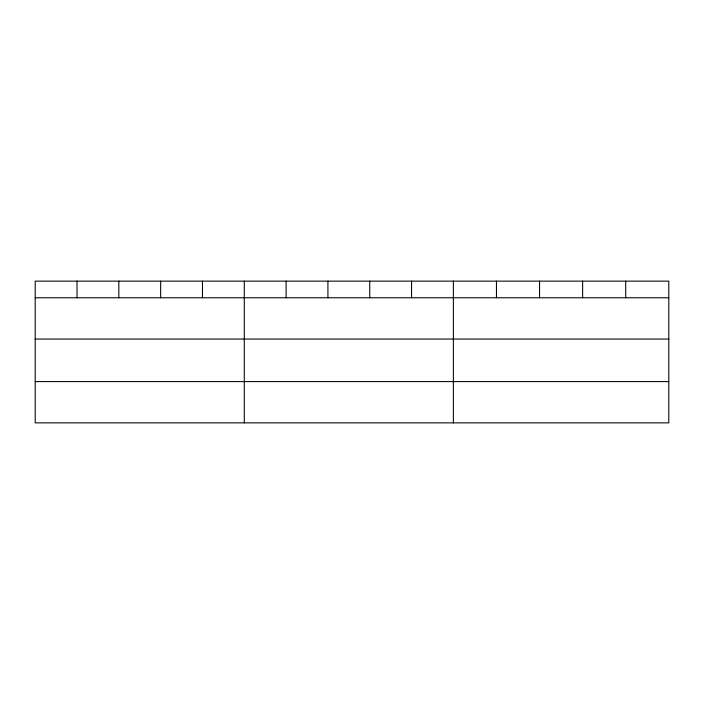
<?xml version="1.0" encoding="UTF-8"?>
<svg xmlns="http://www.w3.org/2000/svg" width="704" height="704" viewBox="0 0 704 704"><rect width="100%" height="100%" fill="white"/><g stroke="black" fill="none" stroke-linecap="round" stroke-linejoin="round"><path stroke-width="1.06" d="M668.8 339.046L668.8 281.134L35.2 281.134L35.2 422.866L668.8 422.866L668.8 339.046L35.2 339.046M35.2 297.766L668.8 297.766M35.2 381.586L668.8 381.586M625.715 281.134L625.715 297.766M582.63 281.134L582.63 297.766M539.546 281.134L539.546 297.766M496.461 281.134L496.461 297.766M453.376 281.134L453.376 422.866M411.558 281.134L411.558 297.766M369.741 281.134L369.741 297.766M327.923 281.134L327.923 297.766M286.106 281.134L286.106 297.766M244.288 281.134L244.288 422.866M202.47 281.134L202.47 297.766M160.653 281.134L160.653 297.766M118.835 281.134L118.835 297.766M77.018 281.134L77.018 297.766"/></g></svg>
